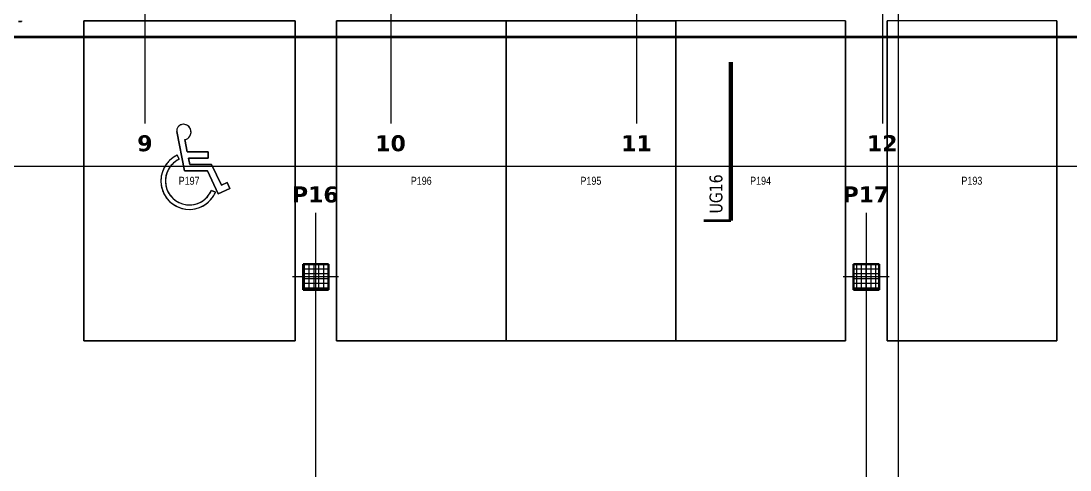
# Model space of a CAD drawing. Extents: x -932 to 937, y -179 to 471.
# Drawn here: x -318.3 to 9.3, y 118.6 to 258.9 of the extents above; entities that cross this region are included whole.
import ezdxf
from ezdxf.lldxf.tags import DXFTag

# ---------------------------------------------------------------- set-up
doc = ezdxf.new("R2010")
doc.units = 0
doc.layers.get('0').update_dxf_attribs({"lineweight": 13})
for name, color, linetype, lineweight, true_color in [('A-____-MATC-OTLN', 7, 'Strichpunkt - Mittel', 40, 0x0080ff), ('A-DETL-____-OTLN', 5, 'Continuous', 9, 0x0000ff), ('G-____-____-SYMB', 7, 'Strichpunkt - Weit', 5, 0x008080), ('S-GRID-____-IDEN', 7, 'Continuous', 9, 0x5555aa)]:
    doc.layers.add(name, color=color, linetype=linetype, lineweight=lineweight, true_color=true_color)
for name, color, linetype, lineweight in [('A-DOOR-FRAM-MCUT', 7, 'Continuous', 9), ('A-FLOR-____-OVHD', 7, 'Strichpunkt - Fein', 9), ('C-PRKG-____-IDEN', 7, 'Continuous', 5), ('C-PRKG-____-OTLN', 7, 'Continuous', 9), ('S-COLS-____-MCUT', 7, 'Continuous', 35), ('S-COLS-____-OTLN', 7, 'Continuous', 9), ('S-GRID-____-OTLN', 7, 'Continuous', 5)]:
    doc.layers.add(name, color=color, linetype=linetype, lineweight=lineweight)
doc.styles.get("Standard").update_dxf_attribs({"font": 'arial.ttf'})
tags = doc.linetypes.add('_Rasterlinie_', pattern=[0.375, 0.2, -0.05, 0.075, -0.05]).pattern_tags.tags
tags[10:11] = [DXFTag(74, 4), DXFTag(75, 0), DXFTag(340, '0'), DXFTag(46, 1.0), DXFTag(50, 0.0), DXFTag(44, 0.0), DXFTag(45, 0.0)]
tags[8:9] = [DXFTag(74, 4), DXFTag(75, 0), DXFTag(340, '0'), DXFTag(46, 1.0), DXFTag(50, 0.0), DXFTag(44, 0.0), DXFTag(45, 0.0)]
tags[6:7] = [DXFTag(74, 4), DXFTag(75, 0), DXFTag(340, '0'), DXFTag(46, 1.0), DXFTag(50, 0.0), DXFTag(44, 0.0), DXFTag(45, 0.0)]
tags[4:5] = [DXFTag(74, 4), DXFTag(75, 0), DXFTag(340, '0'), DXFTag(46, 1.0), DXFTag(50, 0.0), DXFTag(44, 0.0), DXFTag(45, 0.0)]
tags = doc.linetypes.add('_Schnittlinie_', pattern=[0.3, 0.15, -0.05, 0.05, -0.05]).pattern_tags.tags
tags[10:11] = [DXFTag(74, 4), DXFTag(75, 0), DXFTag(340, '0'), DXFTag(46, 1.0), DXFTag(50, 0.0), DXFTag(44, 0.0), DXFTag(45, 0.0)]
tags[8:9] = [DXFTag(74, 4), DXFTag(75, 0), DXFTag(340, '0'), DXFTag(46, 1.0), DXFTag(50, 0.0), DXFTag(44, 0.0), DXFTag(45, 0.0)]
tags[6:7] = [DXFTag(74, 4), DXFTag(75, 0), DXFTag(340, '0'), DXFTag(46, 1.0), DXFTag(50, 0.0), DXFTag(44, 0.0), DXFTag(45, 0.0)]
tags[4:5] = [DXFTag(74, 4), DXFTag(75, 0), DXFTag(340, '0'), DXFTag(46, 1.0), DXFTag(50, 0.0), DXFTag(44, 0.0), DXFTag(45, 0.0)]
tags = doc.linetypes.add('_Strichpunkt - Mittel_', pattern=[0.35, 0.15, -0.1, 0, -0.1]).pattern_tags.tags
tags[10:11] = [DXFTag(74, 4), DXFTag(75, 0), DXFTag(340, '0'), DXFTag(46, 1.0), DXFTag(50, 0.0), DXFTag(44, 0.0), DXFTag(45, 0.0)]
tags[8:9] = [DXFTag(74, 4), DXFTag(75, 0), DXFTag(340, '0'), DXFTag(46, 1.0), DXFTag(50, 0.0), DXFTag(44, 0.0), DXFTag(45, 0.0)]
tags[6:7] = [DXFTag(74, 4), DXFTag(75, 0), DXFTag(340, '0'), DXFTag(46, 1.0), DXFTag(50, 0.0), DXFTag(44, 0.0), DXFTag(45, 0.0)]
tags[4:5] = [DXFTag(74, 4), DXFTag(75, 0), DXFTag(340, '0'), DXFTag(46, 1.0), DXFTag(50, 0.0), DXFTag(44, 0.0), DXFTag(45, 0.0)]
tags = doc.linetypes.add('Strichpunkt - Fein', pattern=[0.2, 0.1, -0.05, 0, -0.05]).pattern_tags.tags
tags[10:11] = [DXFTag(74, 4), DXFTag(75, 0), DXFTag(340, '0'), DXFTag(46, 1.0), DXFTag(50, 0.0), DXFTag(44, 0.0), DXFTag(45, 0.0)]
tags[8:9] = [DXFTag(74, 4), DXFTag(75, 0), DXFTag(340, '0'), DXFTag(46, 1.0), DXFTag(50, 0.0), DXFTag(44, 0.0), DXFTag(45, 0.0)]
tags[6:7] = [DXFTag(74, 4), DXFTag(75, 0), DXFTag(340, '0'), DXFTag(46, 1.0), DXFTag(50, 0.0), DXFTag(44, 0.0), DXFTag(45, 0.0)]
tags[4:5] = [DXFTag(74, 4), DXFTag(75, 0), DXFTag(340, '0'), DXFTag(46, 1.0), DXFTag(50, 0.0), DXFTag(44, 0.0), DXFTag(45, 0.0)]
tags = doc.linetypes.add('Strichpunkt - Mittel', pattern=[0.35, 0.15, -0.1, 0, -0.1]).pattern_tags.tags
tags[10:11] = [DXFTag(74, 4), DXFTag(75, 0), DXFTag(340, '0'), DXFTag(46, 1.0), DXFTag(50, 0.0), DXFTag(44, 0.0), DXFTag(45, 0.0)]
tags[8:9] = [DXFTag(74, 4), DXFTag(75, 0), DXFTag(340, '0'), DXFTag(46, 1.0), DXFTag(50, 0.0), DXFTag(44, 0.0), DXFTag(45, 0.0)]
tags[6:7] = [DXFTag(74, 4), DXFTag(75, 0), DXFTag(340, '0'), DXFTag(46, 1.0), DXFTag(50, 0.0), DXFTag(44, 0.0), DXFTag(45, 0.0)]
tags[4:5] = [DXFTag(74, 4), DXFTag(75, 0), DXFTag(340, '0'), DXFTag(46, 1.0), DXFTag(50, 0.0), DXFTag(44, 0.0), DXFTag(45, 0.0)]
tags = doc.linetypes.add('Strichpunkt - Weit', pattern=[0.5, 0.2, -0.15, 0, -0.15]).pattern_tags.tags
tags[10:11] = [DXFTag(74, 4), DXFTag(75, 0), DXFTag(340, '0'), DXFTag(46, 1.0), DXFTag(50, 0.0), DXFTag(44, 0.0), DXFTag(45, 0.0)]
tags[8:9] = [DXFTag(74, 4), DXFTag(75, 0), DXFTag(340, '0'), DXFTag(46, 1.0), DXFTag(50, 0.0), DXFTag(44, 0.0), DXFTag(45, 0.0)]
tags[6:7] = [DXFTag(74, 4), DXFTag(75, 0), DXFTag(340, '0'), DXFTag(46, 1.0), DXFTag(50, 0.0), DXFTag(44, 0.0), DXFTag(45, 0.0)]
tags[4:5] = [DXFTag(74, 4), DXFTag(75, 0), DXFTag(340, '0'), DXFTag(46, 1.0), DXFTag(50, 0.0), DXFTag(44, 0.0), DXFTag(45, 0.0)]

# ---------------------------------------------------------------- blocks, each defined once
blk = doc.blocks.new('Referenz-A0UJ2H83XE', base_point=(-932.31, -115.76))
at = {"layer": 'A-____-MATC-OTLN', "color": 0, "linetype": 'Strichpunkt - Mittel', "ltscale": 0.4}
blk.add_line((-930.58, 253.94), (380.39, 253.94), dxfattribs=at)
at = {"layer": 'A-DETL-____-OTLN', "color": 0, "linetype": '_Strichpunkt - Mittel_', "ltscale": 0.13}
for p, q in [((-219.14, 178.94), (-233.54, 178.94)), ((-47.14, 178.94), (-61.54, 178.94))]:
    blk.add_line(p, q, dxfattribs=at)
at = {"layer": 'A-DOOR-FRAM-MCUT', "color": 0, "linetype": 'Continuous', "ltscale": 0.13}
for p, q in [((-318.18, 258.94), (-318.18, 258.78)), ((-318.14, 258.74), (-318.14, 258.94)), ((-319.14, 258.74), (-318.14, 258.74)), ((-318.18, 258.78), (-319.1, 258.78))]:
    blk.add_line(p, q, dxfattribs=at)
at = {"layer": 'A-FLOR-____-OVHD', "color": 0, "linetype": 'Strichpunkt - Fein', "ltscale": 0.13}
blk.add_line((-44.24, -48.66), (-44.24, 264.94), dxfattribs=at)
at = {"layer": 'C-PRKG-____-OTLN', "color": 0, "linetype": 'Continuous', "ltscale": 0.13}
for p, q in [((-298.74, 258.93), (-298.74, 158.95)), ((-232.74, 258.93), (-298.74, 258.93)), ((-232.74, 258.93), (-298.74, 258.93)), ((-298.74, 258.93), (-298.74, 158.95)), ((-298.74, 158.95), (-298.74, 258.93)), ((-298.74, 258.93), (-232.74, 258.93)), ((-298.74, 258.93), (-298.74, 258.93)), ((-232.74, 258.93), (-232.74, 158.95)), ((-232.74, 158.95), (-232.74, 258.93)), ((-232.74, 258.93), (-232.74, 158.95)), ((-232.74, 258.93), (-232.74, 258.93)), ((-166.74, 258.93), (-219.74, 258.93)), ((-219.74, 158.95), (-219.74, 258.93)), ((-166.74, 258.93), (-219.74, 258.93)), ((-219.74, 258.93), (-219.74, 158.95)), ((-219.74, 158.95), (-219.74, 258.93)), ((-219.74, 258.93), (-166.74, 258.93)), ((-219.74, 258.93), (-219.74, 258.93)), ((-113.74, 258.93), (-166.74, 258.93)), ((-166.74, 158.95), (-166.74, 258.93)), ((-113.74, 258.93), (-166.74, 258.93)), ((-166.74, 258.93), (-166.74, 158.95)), ((-166.74, 158.95), (-166.74, 258.93)), ((-166.74, 258.93), (-113.74, 258.93)), ((-166.74, 258.93), (-166.74, 258.93)), ((-166.74, 158.95), (-166.74, 258.93)), ((-166.74, 158.95), (-166.74, 258.93)), ((-166.74, 258.93), (-166.74, 158.95)), ((-166.74, 258.93), (-166.74, 258.93)), ((-60.74, 258.94), (-113.74, 258.94)), ((-113.74, 258.94), (-113.74, 158.96)), ((-113.74, 258.94), (-113.74, 258.94)), ((-113.74, 158.96), (-113.74, 258.93)), ((-113.74, 158.96), (-113.74, 258.93)), ((-113.74, 158.96), (-113.74, 258.93)), ((-113.74, 158.95), (-113.74, 258.93)), ((-113.74, 258.93), (-113.74, 158.96)), ((-113.74, 258.93), (-113.74, 258.93)), ((-60.74, 158.96), (-60.74, 258.94)), ((-60.74, 158.96), (-60.74, 258.94)), ((-60.74, 258.94), (-60.74, 158.96)), ((-60.74, 258.94), (-60.74, 258.94)), ((-47.74, 158.96), (-47.74, 258.94)), ((5.26, 258.94), (-47.74, 258.94)), ((-47.74, 258.94), (-47.74, 158.96)), ((-47.74, 158.96), (-47.74, 258.94)), ((-47.74, 258.94), (-47.74, 258.94)), ((5.26, 158.96), (5.26, 258.94)), ((5.26, 158.96), (5.26, 258.94)), ((5.26, 258.94), (5.26, 158.96)), ((5.26, 258.94), (5.26, 258.94)), ((-269.68, 224.71), (-269.68, 224.71)), ((-269.64, 224.35), (-267.26, 212.08)), ((-267.26, 212.08), (-269.64, 224.35)), ((-265.22, 224.22), (-265.22, 224.22)), ((-266.38, 218.08), (-267.12, 221.85)), ((-267.12, 221.85), (-266.38, 218.08)), ((-267.12, 221.85), (-267.12, 221.85)), ((-268.93, 215.72), (-269.52, 216.99)), ((-269.52, 216.99), (-268.93, 215.72)), ((-269.52, 216.99), (-269.52, 216.99)), ((-259.86, 218.08), (-266.38, 218.08)), ((-266.38, 218.08), (-259.86, 218.08)), ((-266.38, 218.08), (-266.38, 218.08)), ((-259.86, 216.08), (-259.86, 218.08)), ((-259.86, 218.08), (-259.86, 216.08)), ((-259.86, 218.08), (-259.86, 218.08)), ((-268.93, 215.72), (-268.93, 215.72)), ((-265.61, 214.08), (-266, 216.08)), ((-266, 216.08), (-259.86, 216.08)), ((-259.86, 216.08), (-266, 216.08)), ((-266, 216.08), (-265.61, 214.08)), ((-266, 216.08), (-266, 216.08)), ((-258.78, 214.08), (-265.61, 214.08)), ((-265.61, 214.08), (-258.78, 214.08)), ((-265.61, 214.08), (-265.61, 214.08)), ((-259.86, 216.08), (-259.86, 216.08)), ((-255.75, 207.58), (-258.78, 214.08)), ((-258.78, 214.08), (-255.75, 207.58)), ((-258.78, 214.08), (-258.78, 214.08)), ((-267.26, 212.08), (-260.06, 212.08)), ((-260.06, 212.08), (-267.26, 212.08)), ((-267.26, 212.08), (-267.26, 212.08)), ((-260.06, 212.08), (-256.72, 204.92)), ((-256.72, 204.92), (-260.06, 212.08)), ((-260.06, 212.08), (-260.06, 212.08)), ((-274.63, 208.94), (-274.63, 208.94)), ((-256.72, 204.92), (-253.09, 206.61)), ((-253.09, 206.61), (-256.72, 204.92)), ((-253.94, 208.42), (-255.75, 207.58)), ((-255.75, 207.58), (-253.94, 208.42)), ((-255.75, 207.58), (-255.75, 207.58)), ((-253.09, 206.61), (-253.94, 208.42)), ((-253.94, 208.42), (-253.09, 206.61)), ((-253.94, 208.42), (-253.94, 208.42)), ((-253.09, 206.61), (-253.09, 206.61)), ((-257.57, 205.45), (-258.86, 206)), ((-258.86, 206), (-257.57, 205.45)), ((-258.86, 206), (-258.86, 206)), ((-257.57, 205.45), (-257.57, 205.45)), ((-256.72, 204.92), (-256.72, 204.92)), ((-232.74, 158.95), (-298.74, 158.95)), ((-298.74, 158.95), (-232.74, 158.95)), ((-232.74, 158.95), (-298.74, 158.95)), ((-298.74, 158.95), (-298.74, 158.95)), ((-232.74, 158.95), (-232.74, 158.95)), ((-166.74, 158.95), (-219.74, 158.95)), ((-219.74, 158.95), (-166.74, 158.95)), ((-166.74, 158.95), (-219.74, 158.95)), ((-219.74, 158.95), (-219.74, 158.95)), ((-113.74, 158.95), (-166.74, 158.95)), ((-166.74, 158.95), (-113.74, 158.95)), ((-113.74, 158.95), (-166.74, 158.95)), ((-166.74, 158.95), (-166.74, 158.95)), ((-166.74, 158.95), (-166.74, 158.95)), ((-60.74, 158.96), (-113.74, 158.96)), ((-113.74, 158.96), (-60.74, 158.96)), ((-60.74, 158.96), (-113.74, 158.96)), ((-113.74, 158.96), (-113.74, 158.96)), ((-113.74, 158.95), (-113.74, 158.95)), ((-60.74, 158.96), (-60.74, 158.96)), ((-47.74, 158.96), (5.26, 158.96)), ((-47.74, 158.96), (5.26, 158.96)), ((5.26, 158.96), (-47.74, 158.96)), ((-47.74, 158.96), (-47.74, 158.96)), ((5.26, 158.96), (5.26, 158.96))]:
    blk.add_line(p, q, dxfattribs=at)
for centre, major_axis, start_param, end_param in [((-267.75, 224.71), (1.92, 0), 1.762783, 3.333579), ((-267.75, 224.71), (1.92, 0), 2.286663, 2.548181), ((-267.75, 224.71), (1.92, 0), 1.762783, 2.286381), ((-267.66, 224.22), (2.43, 0), 4.935437, 8.045968), ((-267.66, 224.22), (2.43, 0), 0.725939, 1.762783), ((-267.75, 224.71), (1.92, 0), 3.071779, 3.333579), ((-267.75, 224.71), (1.92, 0), 2.810196, 3.071779), ((-267.75, 224.71), (1.92, 0), 2.548417, 2.80998), ((-267.66, 224.22), (2.43, 0), 4.935437, 5.712851), ((-267.66, 224.22), (2.43, 0), 0.466728, 0.725737), ((-267.66, 224.22), (2.43, 0), 5.713069, 5.972095), ((-267.66, 224.22), (2.43, 0), 0.207517, 0.466551), ((-267.66, 224.22), (2.43, 0), 5.97228, 6.231321), ((-267.66, 224.22), (2.43, 0), 6.231491, 6.490702), ((-265.74, 208.94), (8.89, 0), 2.009748, 5.87914), ((-265.74, 208.94), (8.89, 0), 2.009748, 2.346217), ((-265.74, 208.94), (8.89, 0), 2.514505, 2.682686), ((-265.74, 208.94), (7.49, 0), 2.009748, 5.87914), ((-265.74, 208.94), (8.89, 0), 2.346277, 2.514451), ((-265.74, 208.94), (7.49, 0), 2.56258, 2.746775), ((-265.74, 208.94), (7.49, 0), 2.378331, 2.562518), ((-265.74, 208.94), (7.49, 0), 2.009748, 2.378262), ((-265.74, 208.94), (8.89, 0), 3.019155, 3.187389), ((-265.74, 208.94), (8.89, 0), 2.850967, 3.019155), ((-265.74, 208.94), (8.89, 0), 2.682735, 2.85092), ((-265.74, 208.94), (7.49, 0), 2.931087, 3.115289), ((-265.74, 208.94), (7.49, 0), 2.746832, 2.931032), ((-265.74, 208.94), (8.89, 0), 3.187435, 3.355624), ((-265.74, 208.94), (8.89, 0), 3.355671, 3.523858), ((-265.74, 208.94), (7.49, 0), 3.115343, 3.299545), ((-265.74, 208.94), (7.49, 0), 3.299601, 3.483802), ((-265.74, 208.94), (8.89, 0), 3.523909, 3.692092), ((-265.74, 208.94), (8.89, 0), 3.692149, 5.710848), ((-265.74, 208.94), (7.49, 0), 3.483862, 3.668059), ((-265.74, 208.94), (7.49, 0), 3.668126, 5.694814), ((-265.74, 208.94), (7.49, 0), 5.694883, 5.879078), ((-265.74, 208.94), (8.89, 0), 5.710906, 5.879088)]:
    blk.add_ellipse(centre, major_axis=major_axis, ratio=0.999794, start_param=start_param, end_param=end_param, dxfattribs=at)
at = {"layer": 'G-____-____-SYMB', "color": 0, "linetype": '_Schnittlinie_', "lineweight": 70, "ltscale": 0.7}
blk.add_line((-96.64, 196.56), (-96.64, 246.05), dxfattribs=at)
at = {"layer": 'G-____-____-SYMB', "color": 0, "linetype": 'Continuous', "lineweight": 40, "ltscale": 0.4}
blk.add_line((-105.07, 196.56), (-96.64, 196.56), dxfattribs=at)
at = {"layer": 'S-COLS-____-MCUT', "color": 0, "linetype": 'Continuous', "ltscale": 0.35}
for p, q in [((-222.24, 182.94), (-230.24, 182.94)), ((-230.24, 182.94), (-230.24, 174.94)), ((-222.24, 174.94), (-222.24, 182.94)), ((-50.24, 182.94), (-58.24, 182.94)), ((-58.24, 182.94), (-58.24, 174.94)), ((-50.24, 174.94), (-50.24, 182.94)), ((-230.24, 174.94), (-222.24, 174.94)), ((-58.24, 174.94), (-50.24, 174.94))]:
    blk.add_line(p, q, dxfattribs=at)
at = {"layer": 'S-COLS-____-OTLN', "color": 0, "linetype": 'Continuous', "ltscale": 0.13}
for p, q in [((-230.24, 181.51), (-222.24, 181.51)), ((-229.78, 174.94), (-229.78, 182.94)), ((-228.28, 174.94), (-228.28, 182.94)), ((-226.78, 174.94), (-226.78, 182.94)), ((-225.28, 174.94), (-225.28, 182.94)), ((-223.78, 174.94), (-223.78, 182.94)), ((-222.28, 174.94), (-222.28, 182.94)), ((-58.24, 181.51), (-50.24, 181.51)), ((-57.28, 174.94), (-57.28, 182.94)), ((-55.78, 174.94), (-55.78, 182.94)), ((-54.28, 174.94), (-54.28, 182.94)), ((-52.78, 174.94), (-52.78, 182.94)), ((-51.28, 174.94), (-51.28, 182.94)), ((-230.24, 180.01), (-222.24, 180.01)), ((-230.24, 178.51), (-222.24, 178.51)), ((-230.24, 177.01), (-222.24, 177.01)), ((-58.24, 180.01), (-50.24, 180.01)), ((-58.24, 178.51), (-50.24, 178.51)), ((-58.24, 177.01), (-50.24, 177.01)), ((-230.24, 175.51), (-222.24, 175.51)), ((-58.24, 175.51), (-50.24, 175.51))]:
    blk.add_line(p, q, dxfattribs=at)
at = {"layer": 'S-GRID-____-OTLN', "color": 0, "linetype": '_Rasterlinie_', "ltscale": 0.13}
for p, q in [((-279.54, 226.94), (-279.54, 405.49)), ((-202.74, 226.94), (-202.74, 405.49)), ((-125.94, 226.94), (-125.94, 405.49)), ((-49.14, 226.94), (-49.14, 405.49)), ((-930.58, 213.54), (290.25, 213.54)), ((-226.24, -107.16), (-226.24, 198.94)), ((-54.24, -107.16), (-54.24, 198.94))]:
    blk.add_line(p, q, dxfattribs=at)
at = {"layer": 'C-PRKG-____-IDEN', "color": 0, "linetype": 'Continuous', "ltscale": 0.13, "char_height": 2.5, "attachment_point": 1}
for s, insert in [('{\\W0.8;\\fArial;P197}', (-269.08, 210.25)), ('{\\W0.8;\\fArial;P196}', (-196.58, 210.25)), ('{\\W0.8;\\fArial;P195}', (-143.58, 210.25)), ('{\\W0.8;\\fArial;P194}', (-90.58, 210.26)), ('{\\W0.8;\\fArial;P193}', (-24.58, 210.26))]:
    blk.add_mtext(s, dxfattribs=dict(at, insert=insert))
at = {"layer": 'G-____-____-SYMB', "color": 0, "linetype": 'Continuous', "ltscale": 0.13, "insert": (-103.25, 198.8), "char_height": 4, "attachment_point": 1, "rotation": 90}
blk.add_mtext('{\\W0.8;\\fVerdana;UG16}', dxfattribs=at)
at = {"layer": 'S-GRID-____-IDEN', "color": 0, "linetype": 'Continuous', "lineweight": 5, "ltscale": 0.13, "char_height": 5, "attachment_point": 1}
for s, insert in [('{\\fVerdana|b1|i0;9}', (-282.02, 223.23)), ('{\\fVerdana|b1|i0;10}', (-207.67, 223.23)), ('{\\fVerdana|b1|i0;11}', (-130.87, 223.23)), ('{\\fVerdana|b1|i0;12}', (-54.07, 223.23)), ('{\\fVerdana|b1|i0;P16}', (-233.68, 207.23)), ('{\\fVerdana|b1|i0;P17}', (-61.68, 207.23))]:
    blk.add_mtext(s, dxfattribs=dict(at, insert=insert))

msp = doc.modelspace()

# ---------------------------------------------------------------- block references
at = {"color": 9, "lineweight": 25, "ltscale": 0.25, "true_color": 0xc0c0c0}
msp.add_blockref('Referenz-A0UJ2H83XE', (-932.31, -115.76), dxfattribs=at)

doc.saveas('drawing.dxf')
